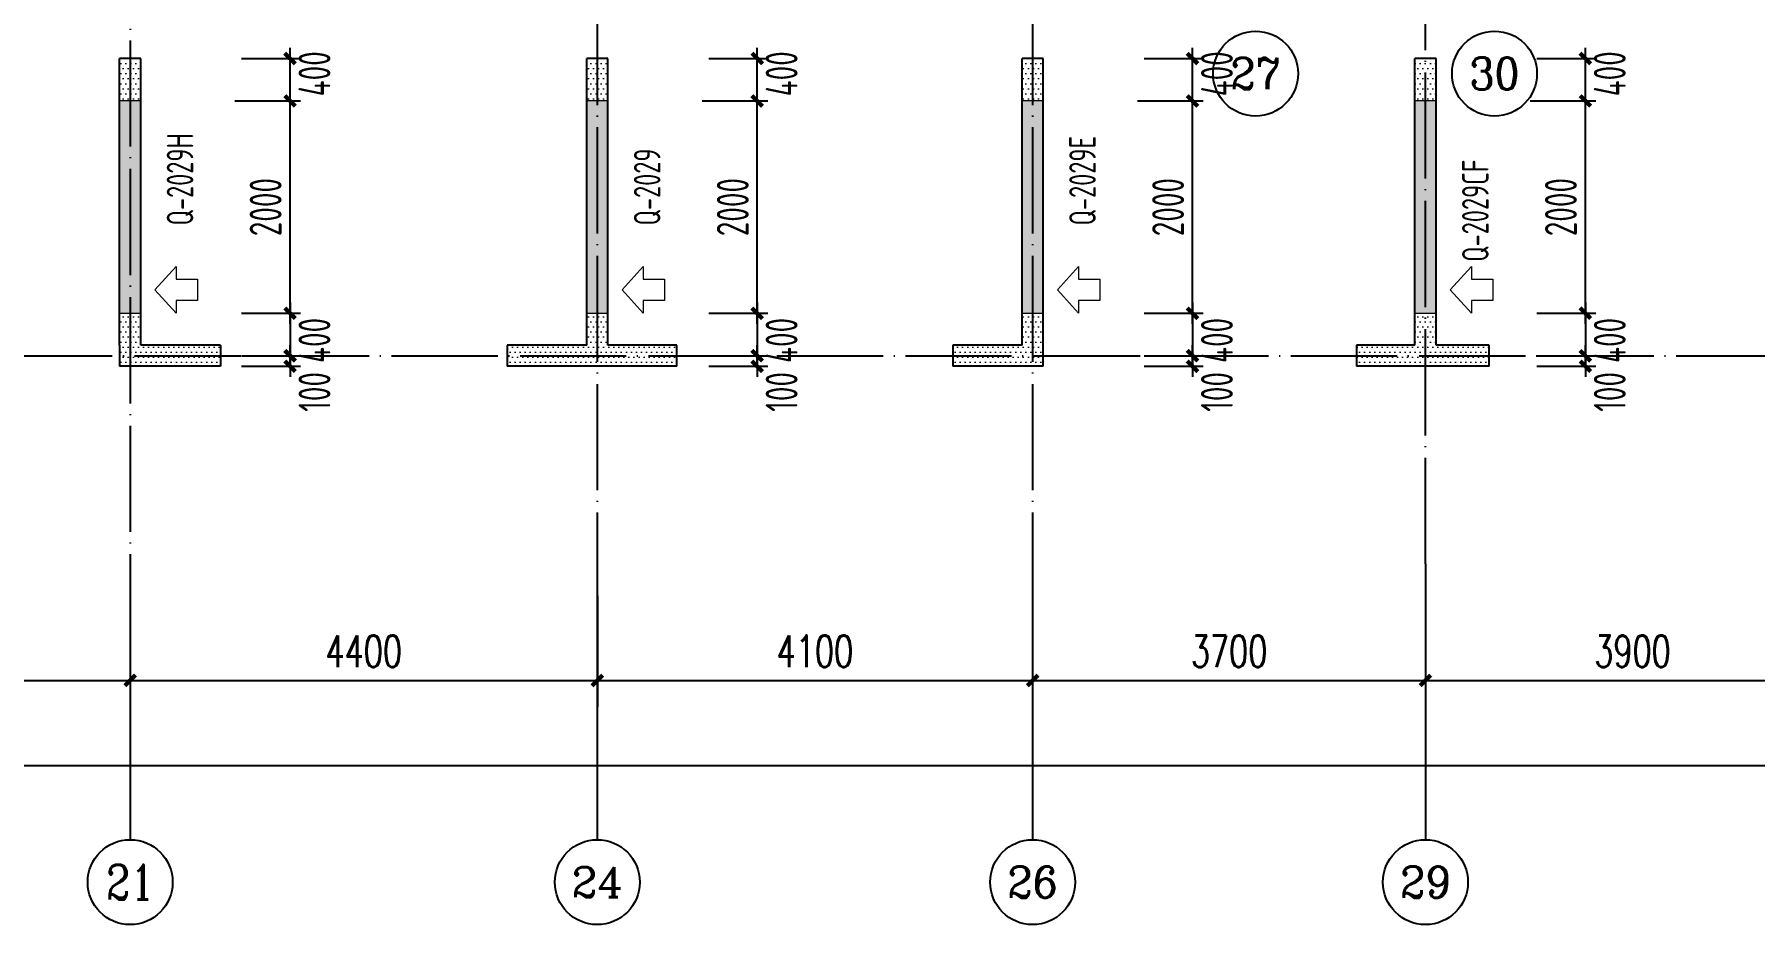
# Model space of a CAD drawing. Extents: x -85320 to 1679916, y -1321939 to 627.
# Drawn here: x 1134817 to 1151019, y -780669 to -772282 of the extents above; entities that cross this region are included whole.
import ezdxf
from ezdxf.enums import TextEntityAlignment as Align

# ---------------------------------------------------------------- set-up
doc = ezdxf.new("R2010")
doc.units = 0
doc.header["$LTSCALE"] = 1000
doc.linetypes.add('DOTE', pattern=[2.42, 2, -0.2, 0.02, -0.2])
for name, color, linetype in [('AXIS', 3, 'Continuous'), ('AXIS_TEXT', 7, 'Continuous'), ('DOTE', 1, 'DOTE'), ('G-06墙-01砼墙', 50, 'Continuous')]:
    doc.layers.add(name, color=color, linetype=linetype)
for name, color, linetype, lineweight in [('DIM', 3, 'Continuous', 0), ('WCOL', 7, 'Continuous', 0), ('WCOL_DE_DIM', 3, 'Continuous', 0), ('WCOL_HATCH', 251, 'Continuous', 0), ('预制墙标注', 2, 'Continuous', 18)]:
    doc.layers.add(name, color=color, linetype=linetype, lineweight=lineweight)
doc.styles.add('_TCH_AXIS', font='COMPLEX', dxfattribs={"bigfont": 'GBCBIG'})
doc.styles.add('_TCH_DIM_T3', font='SIMPLEX', dxfattribs={"width": 0.705882, "bigfont": 'GBCBIG'})
doc.styles.add('COMPLEX', font='COMPLEX')
doc.styles.add('TSSD_Rein', font='Tssdeng.shx', dxfattribs={"width": 0.7, "bigfont": 'hztxt.shx'})
doc.styles.add('样式 1', font='yjkeng.shx', dxfattribs={"width": 0.7, "bigfont": 'yjkchn.shx'})
doc.dimstyles.new('_TCH_ARCH&&100', dxfattribs={"dimtxt": 297.5, "dimasz": 100, "dimexe": 250, "dimexo": 300, "dimgap": 126.25, "dimtad": 1, "dimdec": 0, "dimzin": 0, "dimdsep": 46, "dimtxsty": '_TCH_DIM_T3', "dimblk": 'ARCHTICK', "dimcen": 0.09, "dimclrt": 7, "dimazin": 2, "dimtfac": 1, "dimtdec": 0, "dimtix": 1, "dimtmove": 2, "dimatfit": 3, "dimfxl": 1, "dimtolj": 1, "dimtzin": 0, "dimarcsym": 0})
doc.dimstyles.new('TSSD_100_100$0', dxfattribs={"dimtxt": 300, "dimasz": 100, "dimexe": 100, "dimexo": 250, "dimgap": 80, "dimtad": 1, "dimdec": 0, "dimzin": 0, "dimdsep": 46, "dimtxsty": 'TSSD_Rein', "dimblk": 'ARCHTICK', "dimcen": 0, "dimdle": 100, "dimclrt": 7, "dimadec": 0, "dimazin": 0, "dimtfac": 1, "dimtdec": 0, "dimtix": 1, "dimtmove": 2, "dimatfit": 3, "dimldrblk": '_TSDBK', "dimfxl": 1, "dimtolj": 1, "dimtzin": 0, "dimarcsym": 0})
pattern_1 = [(0, (-5587162.457, -547627.714), (23.8125, 47.625), [0, -47.625])]
pattern_2 = [(0, (-5587162.457, -546527.714), (23.8125, 47.625), [0, -47.625])]

# ---------------------------------------------------------------- blocks, each defined once
blk = doc.blocks.new('_ArchTick')
at = {"color": 0, "linetype": 'ByBlock', "const_width": 0.4}
blk.add_lwpolyline([(-0.5, -0.5), (0.5, 0.5)], dxfattribs=at)
blk = doc.blocks.new('*D10')
at = {"layer": 'AXIS', "color": 0, "lineweight": -2, "transparency": 16777216}
for p, q in [((1486130, -350498), (1486130, -351546)), ((1489730, -350498), (1489730, -351546)), ((1486130, -351296), (1489730, -351296))]:
    blk.add_line(p, q, dxfattribs=at)
at = {"layer": 'Defpoints', "color": 0, "transparency": 16777216}
for p in [(1486130, -350198), (1489730, -350198), (1489730, -351296)]:
    blk.add_point(p, dxfattribs=at)
at = {"layer": 'AXIS', "color": 0, "lineweight": -2, "transparency": 16777216, "xscale": 100, "yscale": 100, "zscale": 100, "rotation": 180}
blk.add_blockref('_ArchTick', (1486130, -351296), dxfattribs=at)
at = {"layer": 'AXIS', "color": 0, "lineweight": -2, "transparency": 16777216, "xscale": 100, "yscale": 100, "zscale": 100}
blk.add_blockref('_ArchTick', (1489730, -351296), dxfattribs=at)
at = {"layer": 'AXIS', "color": 7, "transparency": 16777216, "insert": (1487930, -351021), "char_height": 297.5, "attachment_point": 5, "style": '_TCH_DIM_T3'}
blk.add_mtext('\\A1;3600', dxfattribs=at)
blk = doc.blocks.new('*D11')
at = {"layer": 'AXIS', "color": 0, "lineweight": -2, "transparency": 16777216}
for p, q in [((1489730, -350498), (1489730, -351546)), ((1494130, -350498), (1494130, -351546)), ((1489730, -351296), (1494130, -351296))]:
    blk.add_line(p, q, dxfattribs=at)
at = {"layer": 'Defpoints', "color": 0, "transparency": 16777216}
for p in [(1489730, -350198), (1494130, -350198), (1494130, -351296)]:
    blk.add_point(p, dxfattribs=at)
at = {"layer": 'AXIS', "color": 0, "lineweight": -2, "transparency": 16777216, "xscale": 100, "yscale": 100, "zscale": 100, "rotation": 180}
blk.add_blockref('_ArchTick', (1489730, -351296), dxfattribs=at)
at = {"layer": 'AXIS', "color": 0, "lineweight": -2, "transparency": 16777216, "xscale": 100, "yscale": 100, "zscale": 100}
blk.add_blockref('_ArchTick', (1494130, -351296), dxfattribs=at)
at = {"layer": 'AXIS', "color": 7, "transparency": 16777216, "insert": (1491930, -351021), "char_height": 297.5, "attachment_point": 5, "style": '_TCH_DIM_T3'}
blk.add_mtext('\\A1;4400', dxfattribs=at)
blk = doc.blocks.new('*D12')
at = {"layer": 'AXIS', "color": 0, "lineweight": -2, "transparency": 16777216}
for p, q in [((1494130, -350498), (1494130, -351546)), ((1498230, -350498), (1498230, -351546)), ((1494130, -351296), (1498230, -351296))]:
    blk.add_line(p, q, dxfattribs=at)
at = {"layer": 'Defpoints', "color": 0, "transparency": 16777216}
for p in [(1494130, -350198), (1498230, -350198), (1498230, -351296)]:
    blk.add_point(p, dxfattribs=at)
at = {"layer": 'AXIS', "color": 0, "lineweight": -2, "transparency": 16777216, "xscale": 100, "yscale": 100, "zscale": 100, "rotation": 180}
blk.add_blockref('_ArchTick', (1494130, -351296), dxfattribs=at)
at = {"layer": 'AXIS', "color": 0, "lineweight": -2, "transparency": 16777216, "xscale": 100, "yscale": 100, "zscale": 100}
blk.add_blockref('_ArchTick', (1498230, -351296), dxfattribs=at)
at = {"layer": 'AXIS', "color": 7, "transparency": 16777216, "insert": (1496180, -351021), "char_height": 297.5, "attachment_point": 5, "style": '_TCH_DIM_T3'}
blk.add_mtext('\\A1;4100', dxfattribs=at)
blk = doc.blocks.new('*D13')
at = {"layer": 'AXIS', "color": 0, "lineweight": -2, "transparency": 16777216}
for p, q in [((1498230, -350498), (1498230, -351546)), ((1501930, -350498), (1501930, -351546)), ((1498230, -351296), (1501930, -351296))]:
    blk.add_line(p, q, dxfattribs=at)
at = {"layer": 'Defpoints', "color": 0, "transparency": 16777216}
for p in [(1498230, -350198), (1501930, -350198), (1501930, -351296)]:
    blk.add_point(p, dxfattribs=at)
at = {"layer": 'AXIS', "color": 0, "lineweight": -2, "transparency": 16777216, "xscale": 100, "yscale": 100, "zscale": 100, "rotation": 180}
blk.add_blockref('_ArchTick', (1498230, -351296), dxfattribs=at)
at = {"layer": 'AXIS', "color": 0, "lineweight": -2, "transparency": 16777216, "xscale": 100, "yscale": 100, "zscale": 100}
blk.add_blockref('_ArchTick', (1501930, -351296), dxfattribs=at)
at = {"layer": 'AXIS', "color": 7, "transparency": 16777216, "insert": (1500080, -351021), "char_height": 297.5, "attachment_point": 5, "style": '_TCH_DIM_T3'}
blk.add_mtext('\\A1;3700', dxfattribs=at)
blk = doc.blocks.new('*D14')
at = {"layer": 'AXIS', "color": 0, "lineweight": -2, "transparency": 16777216}
for p, q in [((1501930, -350498), (1501930, -351546)), ((1505830, -350498), (1505830, -351546)), ((1501930, -351296), (1505830, -351296))]:
    blk.add_line(p, q, dxfattribs=at)
at = {"layer": 'Defpoints', "color": 0, "transparency": 16777216}
for p in [(1501930, -350198), (1505830, -350198), (1505830, -351296)]:
    blk.add_point(p, dxfattribs=at)
at = {"layer": 'AXIS', "color": 0, "lineweight": -2, "transparency": 16777216, "xscale": 100, "yscale": 100, "zscale": 100, "rotation": 180}
blk.add_blockref('_ArchTick', (1501930, -351296), dxfattribs=at)
at = {"layer": 'AXIS', "color": 0, "lineweight": -2, "transparency": 16777216, "xscale": 100, "yscale": 100, "zscale": 100}
blk.add_blockref('_ArchTick', (1505830, -351296), dxfattribs=at)
at = {"layer": 'AXIS', "color": 7, "transparency": 16777216, "insert": (1503880, -351021), "char_height": 297.5, "attachment_point": 5, "style": '_TCH_DIM_T3'}
blk.add_mtext('\\A1;3900', dxfattribs=at)
blk = doc.blocks.new('_AXISO')
blk.add_circle((0, 0), 0.5)
at = {"layer": 'AXIS_TEXT', "style": 'COMPLEX', "width": 1.041667}
blk.add_attdef('A', text='', height=0.56, dxfattribs=at).set_placement((-0.25, -0.28), (0.25, -0.28), align=Align.FIT)
blk = doc.blocks.new('*D44')
at = {"layer": 'AXIS', "color": 0, "lineweight": -2, "transparency": 16777216}
for p, q in [((1462830, -350498), (1462830, -352346)), ((1509430, -350498), (1509430, -352346)), ((1462830, -352096), (1509430, -352096))]:
    blk.add_line(p, q, dxfattribs=at)
at = {"layer": 'Defpoints', "color": 0, "transparency": 16777216}
for p in [(1462830, -350198), (1509430, -350198), (1509430, -352096)]:
    blk.add_point(p, dxfattribs=at)
at = {"layer": 'AXIS', "color": 0, "lineweight": -2, "transparency": 16777216, "xscale": 100, "yscale": 100, "zscale": 100, "rotation": 180}
blk.add_blockref('_ArchTick', (1462830, -352096), dxfattribs=at)
at = {"layer": 'AXIS', "color": 0, "lineweight": -2, "transparency": 16777216, "xscale": 100, "yscale": 100, "zscale": 100}
blk.add_blockref('_ArchTick', (1509430, -352096), dxfattribs=at)
at = {"layer": 'AXIS', "color": 7, "transparency": 16777216, "insert": (1486130, -351821), "char_height": 297.5, "attachment_point": 5, "style": '_TCH_DIM_T3'}
blk.add_mtext('\\A1;46600', dxfattribs=at)
blk = doc.blocks.new('*D165')
at = {"layer": 'Defpoints', "color": 0, "transparency": 16777216}
for p in [(1148719, -775309), (1148719, -775409), (1149425, -775309)]:
    blk.add_point(p, dxfattribs=at)
at = {"layer": 'DIM', "color": 0, "lineweight": -2, "transparency": 16777216}
for p, q in [((1149425, -775309), (1149425, -775209)), ((1148969, -775309), (1149525, -775309)), ((1148969, -775409), (1149525, -775409)), ((1149425, -775409), (1149425, -775309)), ((1149425, -775409), (1149425, -775509))]:
    blk.add_line(p, q, dxfattribs=at)
at = {"layer": 'DIM', "color": 0, "lineweight": -2, "transparency": 16777216, "xscale": 100, "yscale": 100, "zscale": 100}
for p, rotation in [((1149425, -775309), 270), ((1149425, -775409), 90)]:
    blk.add_blockref('_ArchTick', p, dxfattribs=dict(at, rotation=rotation))
at = {"layer": 'DIM', "color": 7, "transparency": 16777216, "insert": (1149655, -775650), "char_height": 300, "attachment_point": 5, "rotation": 90, "style": 'TSSD_Rein'}
blk.add_mtext('\\A1;100', dxfattribs=at)
blk = doc.blocks.new('_TSDBK')
blk.add_line((-1, 0), (0, 0))
at = {"const_width": 0.5}
blk.add_lwpolyline([(-0.7, -0.7), (0.7, 0.7)], dxfattribs=at)
blk = doc.blocks.new('*D166')
at = {"layer": 'Defpoints', "color": 0, "transparency": 16777216}
for p in [(1148656, -772909), (1149425, -772909), (1148719, -774909)]:
    blk.add_point(p, dxfattribs=at)
at = {"layer": 'DIM', "color": 0, "lineweight": -2, "transparency": 16777216}
for p, q in [((1149425, -775009), (1149425, -772809)), ((1148906, -772909), (1149525, -772909)), ((1148969, -774909), (1149525, -774909))]:
    blk.add_line(p, q, dxfattribs=at)
at = {"layer": 'DIM', "color": 0, "lineweight": -2, "transparency": 16777216, "xscale": 100, "yscale": 100, "zscale": 100}
for p, rotation in [((1149425, -772909), 90), ((1149425, -774909), 270)]:
    blk.add_blockref('_ArchTick', p, dxfattribs=dict(at, rotation=rotation))
at = {"layer": 'DIM', "color": 7, "transparency": 16777216, "insert": (1149195, -773909), "char_height": 300, "attachment_point": 5, "rotation": 90, "style": 'TSSD_Rein'}
blk.add_mtext('\\A1;2000', dxfattribs=at)
blk = doc.blocks.new('*D167')
at = {"layer": 'Defpoints', "color": 0, "transparency": 16777216}
for p in [(1148719, -774909), (1148719, -775309), (1149425, -775309)]:
    blk.add_point(p, dxfattribs=at)
at = {"layer": 'DIM', "color": 0, "lineweight": -2, "transparency": 16777216}
for p, q in [((1148969, -774909), (1149525, -774909)), ((1149425, -774809), (1149425, -775409)), ((1148969, -775309), (1149525, -775309))]:
    blk.add_line(p, q, dxfattribs=at)
at = {"layer": 'DIM', "color": 0, "lineweight": -2, "transparency": 16777216, "xscale": 100, "yscale": 100, "zscale": 100}
for p, rotation in [((1149425, -774909), 90), ((1149425, -775309), 270)]:
    blk.add_blockref('_ArchTick', p, dxfattribs=dict(at, rotation=rotation))
at = {"layer": 'DIM', "color": 7, "transparency": 16777216, "insert": (1149655, -775165), "char_height": 300, "attachment_point": 5, "rotation": 90, "style": 'TSSD_Rein'}
blk.add_mtext('\\A1;400', dxfattribs=at)
blk = doc.blocks.new('*D168')
at = {"layer": 'Defpoints', "color": 0, "transparency": 16777216}
for p in [(1148719, -772509), (1149425, -772509), (1148719, -772909)]:
    blk.add_point(p, dxfattribs=at)
at = {"layer": 'DIM', "color": 0, "lineweight": -2, "transparency": 16777216}
for p, q in [((1149425, -773009), (1149425, -772409)), ((1148969, -772509), (1149525, -772509)), ((1148969, -772909), (1149525, -772909))]:
    blk.add_line(p, q, dxfattribs=at)
at = {"layer": 'DIM', "color": 0, "lineweight": -2, "transparency": 16777216, "xscale": 100, "yscale": 100, "zscale": 100}
for p, rotation in [((1149425, -772509), 90), ((1149425, -772909), 270)]:
    blk.add_blockref('_ArchTick', p, dxfattribs=dict(at, rotation=rotation))
at = {"layer": 'DIM', "color": 7, "transparency": 16777216, "insert": (1149655, -772653), "char_height": 300, "attachment_point": 5, "rotation": 90, "style": 'TSSD_Rein'}
blk.add_mtext('\\A1;400', dxfattribs=at)
blk = doc.blocks.new('*D169')
at = {"layer": 'Defpoints', "color": 0, "transparency": 16777216}
for p in [(1145019, -775309), (1145019, -775409), (1145725, -775309)]:
    blk.add_point(p, dxfattribs=at)
at = {"layer": 'DIM', "color": 0, "lineweight": -2, "transparency": 16777216}
for p, q in [((1145725, -775309), (1145725, -775209)), ((1145269, -775309), (1145825, -775309)), ((1145269, -775409), (1145825, -775409)), ((1145725, -775409), (1145725, -775309)), ((1145725, -775409), (1145725, -775509))]:
    blk.add_line(p, q, dxfattribs=at)
at = {"layer": 'DIM', "color": 0, "lineweight": -2, "transparency": 16777216, "xscale": 100, "yscale": 100, "zscale": 100}
for p, rotation in [((1145725, -775309), 270), ((1145725, -775409), 90)]:
    blk.add_blockref('_ArchTick', p, dxfattribs=dict(at, rotation=rotation))
at = {"layer": 'DIM', "color": 7, "transparency": 16777216, "insert": (1145955, -775650), "char_height": 300, "attachment_point": 5, "rotation": 90, "style": 'TSSD_Rein'}
blk.add_mtext('\\A1;100', dxfattribs=at)
blk = doc.blocks.new('*D170')
at = {"layer": 'Defpoints', "color": 0, "transparency": 16777216}
for p in [(1144956, -772909), (1145725, -772909), (1145019, -774909)]:
    blk.add_point(p, dxfattribs=at)
at = {"layer": 'DIM', "color": 0, "lineweight": -2, "transparency": 16777216}
for p, q in [((1145725, -775009), (1145725, -772809)), ((1145206, -772909), (1145825, -772909)), ((1145269, -774909), (1145825, -774909))]:
    blk.add_line(p, q, dxfattribs=at)
at = {"layer": 'DIM', "color": 0, "lineweight": -2, "transparency": 16777216, "xscale": 100, "yscale": 100, "zscale": 100}
for p, rotation in [((1145725, -772909), 90), ((1145725, -774909), 270)]:
    blk.add_blockref('_ArchTick', p, dxfattribs=dict(at, rotation=rotation))
at = {"layer": 'DIM', "color": 7, "transparency": 16777216, "insert": (1145495, -773909), "char_height": 300, "attachment_point": 5, "rotation": 90, "style": 'TSSD_Rein'}
blk.add_mtext('\\A1;2000', dxfattribs=at)
blk = doc.blocks.new('*D171')
at = {"layer": 'Defpoints', "color": 0, "transparency": 16777216}
for p in [(1145019, -774909), (1145019, -775309), (1145725, -775309)]:
    blk.add_point(p, dxfattribs=at)
at = {"layer": 'DIM', "color": 0, "lineweight": -2, "transparency": 16777216}
for p, q in [((1145269, -774909), (1145825, -774909)), ((1145725, -774809), (1145725, -775409)), ((1145269, -775309), (1145825, -775309))]:
    blk.add_line(p, q, dxfattribs=at)
at = {"layer": 'DIM', "color": 0, "lineweight": -2, "transparency": 16777216, "xscale": 100, "yscale": 100, "zscale": 100}
for p, rotation in [((1145725, -774909), 90), ((1145725, -775309), 270)]:
    blk.add_blockref('_ArchTick', p, dxfattribs=dict(at, rotation=rotation))
at = {"layer": 'DIM', "color": 7, "transparency": 16777216, "insert": (1145955, -775165), "char_height": 300, "attachment_point": 5, "rotation": 90, "style": 'TSSD_Rein'}
blk.add_mtext('\\A1;400', dxfattribs=at)
blk = doc.blocks.new('*D172')
at = {"layer": 'Defpoints', "color": 0, "transparency": 16777216}
for p in [(1145019, -772509), (1145725, -772509), (1145019, -772909)]:
    blk.add_point(p, dxfattribs=at)
at = {"layer": 'DIM', "color": 0, "lineweight": -2, "transparency": 16777216}
for p, q in [((1145725, -773009), (1145725, -772409)), ((1145269, -772509), (1145825, -772509)), ((1145269, -772909), (1145825, -772909))]:
    blk.add_line(p, q, dxfattribs=at)
at = {"layer": 'DIM', "color": 0, "lineweight": -2, "transparency": 16777216, "xscale": 100, "yscale": 100, "zscale": 100}
for p, rotation in [((1145725, -772509), 90), ((1145725, -772909), 270)]:
    blk.add_blockref('_ArchTick', p, dxfattribs=dict(at, rotation=rotation))
at = {"layer": 'DIM', "color": 7, "transparency": 16777216, "insert": (1145955, -772653), "char_height": 300, "attachment_point": 5, "rotation": 90, "style": 'TSSD_Rein'}
blk.add_mtext('\\A1;400', dxfattribs=at)
blk = doc.blocks.new('*D173')
at = {"layer": 'Defpoints', "color": 0, "transparency": 16777216}
for p in [(1140919, -775309), (1140919, -775409), (1141625, -775309)]:
    blk.add_point(p, dxfattribs=at)
at = {"layer": 'DIM', "color": 0, "lineweight": -2, "transparency": 16777216}
for p, q in [((1141625, -775309), (1141625, -775209)), ((1141169, -775309), (1141725, -775309)), ((1141169, -775409), (1141725, -775409)), ((1141625, -775409), (1141625, -775309)), ((1141625, -775409), (1141625, -775509))]:
    blk.add_line(p, q, dxfattribs=at)
at = {"layer": 'DIM', "color": 0, "lineweight": -2, "transparency": 16777216, "xscale": 100, "yscale": 100, "zscale": 100}
for p, rotation in [((1141625, -775309), 270), ((1141625, -775409), 90)]:
    blk.add_blockref('_ArchTick', p, dxfattribs=dict(at, rotation=rotation))
at = {"layer": 'DIM', "color": 7, "transparency": 16777216, "insert": (1141855, -775650), "char_height": 300, "attachment_point": 5, "rotation": 90, "style": 'TSSD_Rein'}
blk.add_mtext('\\A1;100', dxfattribs=at)
blk = doc.blocks.new('*D174')
at = {"layer": 'Defpoints', "color": 0, "transparency": 16777216}
for p in [(1140856, -772909), (1141625, -772909), (1140919, -774909)]:
    blk.add_point(p, dxfattribs=at)
at = {"layer": 'DIM', "color": 0, "lineweight": -2, "transparency": 16777216}
for p, q in [((1141625, -775009), (1141625, -772809)), ((1141106, -772909), (1141725, -772909)), ((1141169, -774909), (1141725, -774909))]:
    blk.add_line(p, q, dxfattribs=at)
at = {"layer": 'DIM', "color": 0, "lineweight": -2, "transparency": 16777216, "xscale": 100, "yscale": 100, "zscale": 100}
for p, rotation in [((1141625, -772909), 90), ((1141625, -774909), 270)]:
    blk.add_blockref('_ArchTick', p, dxfattribs=dict(at, rotation=rotation))
at = {"layer": 'DIM', "color": 7, "transparency": 16777216, "insert": (1141395, -773909), "char_height": 300, "attachment_point": 5, "rotation": 90, "style": 'TSSD_Rein'}
blk.add_mtext('\\A1;2000', dxfattribs=at)
blk = doc.blocks.new('*D175')
at = {"layer": 'Defpoints', "color": 0, "transparency": 16777216}
for p in [(1140919, -774909), (1140919, -775309), (1141625, -775309)]:
    blk.add_point(p, dxfattribs=at)
at = {"layer": 'DIM', "color": 0, "lineweight": -2, "transparency": 16777216}
for p, q in [((1141169, -774909), (1141725, -774909)), ((1141625, -774809), (1141625, -775409)), ((1141169, -775309), (1141725, -775309))]:
    blk.add_line(p, q, dxfattribs=at)
at = {"layer": 'DIM', "color": 0, "lineweight": -2, "transparency": 16777216, "xscale": 100, "yscale": 100, "zscale": 100}
for p, rotation in [((1141625, -774909), 90), ((1141625, -775309), 270)]:
    blk.add_blockref('_ArchTick', p, dxfattribs=dict(at, rotation=rotation))
at = {"layer": 'DIM', "color": 7, "transparency": 16777216, "insert": (1141855, -775165), "char_height": 300, "attachment_point": 5, "rotation": 90, "style": 'TSSD_Rein'}
blk.add_mtext('\\A1;400', dxfattribs=at)
blk = doc.blocks.new('*D176')
at = {"layer": 'Defpoints', "color": 0, "transparency": 16777216}
for p in [(1140919, -772509), (1141625, -772509), (1140919, -772909)]:
    blk.add_point(p, dxfattribs=at)
at = {"layer": 'DIM', "color": 0, "lineweight": -2, "transparency": 16777216}
for p, q in [((1141625, -773009), (1141625, -772409)), ((1141169, -772509), (1141725, -772509)), ((1141169, -772909), (1141725, -772909))]:
    blk.add_line(p, q, dxfattribs=at)
at = {"layer": 'DIM', "color": 0, "lineweight": -2, "transparency": 16777216, "xscale": 100, "yscale": 100, "zscale": 100}
for p, rotation in [((1141625, -772509), 90), ((1141625, -772909), 270)]:
    blk.add_blockref('_ArchTick', p, dxfattribs=dict(at, rotation=rotation))
at = {"layer": 'DIM', "color": 7, "transparency": 16777216, "insert": (1141855, -772653), "char_height": 300, "attachment_point": 5, "rotation": 90, "style": 'TSSD_Rein'}
blk.add_mtext('\\A1;400', dxfattribs=at)
blk = doc.blocks.new('*D177')
at = {"layer": 'Defpoints', "color": 0, "transparency": 16777216}
for p in [(1136519, -775309), (1136519, -775409), (1137225, -775309)]:
    blk.add_point(p, dxfattribs=at)
at = {"layer": 'DIM', "color": 0, "lineweight": -2, "transparency": 16777216}
for p, q in [((1137225, -775309), (1137225, -775209)), ((1136769, -775309), (1137325, -775309)), ((1136769, -775409), (1137325, -775409)), ((1137225, -775409), (1137225, -775309)), ((1137225, -775409), (1137225, -775509))]:
    blk.add_line(p, q, dxfattribs=at)
at = {"layer": 'DIM', "color": 0, "lineweight": -2, "transparency": 16777216, "xscale": 100, "yscale": 100, "zscale": 100}
for p, rotation in [((1137225, -775309), 270), ((1137225, -775409), 90)]:
    blk.add_blockref('_ArchTick', p, dxfattribs=dict(at, rotation=rotation))
at = {"layer": 'DIM', "color": 7, "transparency": 16777216, "insert": (1137455, -775650), "char_height": 300, "attachment_point": 5, "rotation": 90, "style": 'TSSD_Rein'}
blk.add_mtext('\\A1;100', dxfattribs=at)
blk = doc.blocks.new('*D178')
at = {"layer": 'Defpoints', "color": 0, "transparency": 16777216}
for p in [(1136456, -772909), (1137225, -772909), (1136519, -774909)]:
    blk.add_point(p, dxfattribs=at)
at = {"layer": 'DIM', "color": 0, "lineweight": -2, "transparency": 16777216}
for p, q in [((1137225, -775009), (1137225, -772809)), ((1136706, -772909), (1137325, -772909)), ((1136769, -774909), (1137325, -774909))]:
    blk.add_line(p, q, dxfattribs=at)
at = {"layer": 'DIM', "color": 0, "lineweight": -2, "transparency": 16777216, "xscale": 100, "yscale": 100, "zscale": 100}
for p, rotation in [((1137225, -772909), 90), ((1137225, -774909), 270)]:
    blk.add_blockref('_ArchTick', p, dxfattribs=dict(at, rotation=rotation))
at = {"layer": 'DIM', "color": 7, "transparency": 16777216, "insert": (1136995, -773909), "char_height": 300, "attachment_point": 5, "rotation": 90, "style": 'TSSD_Rein'}
blk.add_mtext('\\A1;2000', dxfattribs=at)
blk = doc.blocks.new('*D179')
at = {"layer": 'Defpoints', "color": 0, "transparency": 16777216}
for p in [(1136519, -774909), (1136519, -775309), (1137225, -775309)]:
    blk.add_point(p, dxfattribs=at)
at = {"layer": 'DIM', "color": 0, "lineweight": -2, "transparency": 16777216}
for p, q in [((1136769, -774909), (1137325, -774909)), ((1137225, -774809), (1137225, -775409)), ((1136769, -775309), (1137325, -775309))]:
    blk.add_line(p, q, dxfattribs=at)
at = {"layer": 'DIM', "color": 0, "lineweight": -2, "transparency": 16777216, "xscale": 100, "yscale": 100, "zscale": 100}
for p, rotation in [((1137225, -774909), 90), ((1137225, -775309), 270)]:
    blk.add_blockref('_ArchTick', p, dxfattribs=dict(at, rotation=rotation))
at = {"layer": 'DIM', "color": 7, "transparency": 16777216, "insert": (1137455, -775165), "char_height": 300, "attachment_point": 5, "rotation": 90, "style": 'TSSD_Rein'}
blk.add_mtext('\\A1;400', dxfattribs=at)
blk = doc.blocks.new('*D180')
at = {"layer": 'Defpoints', "color": 0, "transparency": 16777216}
for p in [(1136519, -772509), (1137225, -772509), (1136519, -772909)]:
    blk.add_point(p, dxfattribs=at)
at = {"layer": 'DIM', "color": 0, "lineweight": -2, "transparency": 16777216}
for p, q in [((1137225, -773009), (1137225, -772409)), ((1136769, -772509), (1137325, -772509)), ((1136769, -772909), (1137325, -772909))]:
    blk.add_line(p, q, dxfattribs=at)
at = {"layer": 'DIM', "color": 0, "lineweight": -2, "transparency": 16777216, "xscale": 100, "yscale": 100, "zscale": 100}
for p, rotation in [((1137225, -772509), 90), ((1137225, -772909), 270)]:
    blk.add_blockref('_ArchTick', p, dxfattribs=dict(at, rotation=rotation))
at = {"layer": 'DIM', "color": 7, "transparency": 16777216, "insert": (1137455, -772653), "char_height": 300, "attachment_point": 5, "rotation": 90, "style": 'TSSD_Rein'}
blk.add_mtext('\\A1;400', dxfattribs=at)
blk = doc.blocks.new('GFHDF')
at = {"layer": 'AXIS'}
for p, q in [((1489729.7, -350197.9), (1489729.7, -352796.4)), ((1494129.7, -350197.9), (1494129.7, -352796.4)), ((1498229.7, -350197.9), (1498229.7, -352796.4)), ((1501929.7, -350197.9), (1501929.7, -352796.4))]:
    blk.add_line(p, q, dxfattribs=at)
at = {"layer": 'DOTE', "ltscale": 0.5}
for p, q in [((1494129.7, -331564.7), (1494129.7, -350197.9)), ((1498229.7, -331564.7), (1498229.7, -350197.9)), ((1489729.7, -341636.4), (1489729.7, -350197.9)), ((1501929.7, -350197.9), (1501929.7, -344036.4)), ((1460731.9, -348236.4), (1511216.4, -348236.4))]:
    blk.add_line(p, q, dxfattribs=at)
at = {"layer": 'AXIS', "color": 0}
ref = blk.add_blockref('_AXISO', (1500329.7, -345578.8), dxfattribs=dict(at, xscale=800, yscale=800, zscale=800))
ref.add_attrib('A', '27', dxfattribs={"layer": 'AXIS_TEXT', "color": 0, "height": 294.28, "style": '_TCH_AXIS'}).set_placement((1500091.5, -345725.9), (1500567.9, -345725.9), align=Align.FIT)
ref = blk.add_blockref('_AXISO', (1502579.7, -345578.8), dxfattribs=dict(at, xscale=800, yscale=800, zscale=800))
ref.add_attrib('A', '30', dxfattribs={"layer": 'AXIS_TEXT', "color": 0, "height": 300.65, "style": '_TCH_AXIS'}).set_placement((1502343.5, -345729.1), (1502815.9, -345729.1), align=Align.FIT)
at = {"layer": 'AXIS'}
ref = blk.add_blockref('_AXISO', (1489729.7, -353196.4), dxfattribs=dict(at, xscale=800, yscale=800, zscale=800))
ref.add_attrib('A', '21', dxfattribs={"layer": 'AXIS_TEXT', "height": 328.45, "style": '_TCH_AXIS'}).set_placement((1489502.9, -353360.6), (1489956.5, -353360.6), align=Align.FIT)
ref = blk.add_blockref('_AXISO', (1494129.7, -353196.4), dxfattribs=dict(at, xscale=800, yscale=800, zscale=800))
ref.add_attrib('A', '24', dxfattribs={"layer": 'AXIS_TEXT', "height": 282.17, "style": '_TCH_AXIS'}).set_placement((1493887.9, -353337.5), (1494371.6, -353337.5), align=Align.FIT)
ref = blk.add_blockref('_AXISO', (1498229.7, -353196.4), dxfattribs=dict(at, xscale=800, yscale=800, zscale=800))
ref.add_attrib('A', '26', dxfattribs={"layer": 'AXIS_TEXT', "height": 294.28, "style": '_TCH_AXIS'}).set_placement((1497991.5, -353343.5), (1498467.9, -353343.5), align=Align.FIT)
ref = blk.add_blockref('_AXISO', (1501929.7, -353196.4), dxfattribs=dict(at, xscale=800, yscale=800, zscale=800))
ref.add_attrib('A', '29', dxfattribs={"layer": 'AXIS_TEXT', "height": 294.28, "style": '_TCH_AXIS'}).set_placement((1501691.5, -353343.5), (1502167.9, -353343.5), align=Align.FIT)
for p1, p2, distance, picture, middle in [((1462829.7, -350197.9), (1509429.7, -350197.9), -1898.5, '*D44', (1486129.7, -351821.4)), ((1486129.7, -350197.9), (1489729.7, -350197.9), -1098.5, '*D10', (1487929.7, -351021.4)), ((1489729.7, -350197.9), (1494129.7, -350197.9), -1098.5, '*D11', (1491929.7, -351021.4)), ((1494129.7, -350197.9), (1498229.7, -350197.9), -1098.5, '*D12', (1496179.7, -351021.4)), ((1498229.7, -350197.9), (1501929.7, -350197.9), -1098.5, '*D13', (1500079.7, -351021.4)), ((1501929.7, -350197.9), (1505829.7, -350197.9), -1098.5, '*D14', (1503879.7, -351021.4))]:
    dim = blk.add_aligned_dim(p1=p1, p2=p2, distance=distance, dimstyle='_TCH_ARCH&&100', dxfattribs=at)
    dim.commit()
    dim.dimension.update_dxf_attribs({"geometry": picture, "text_midpoint": middle})

msp = doc.modelspace()

# ---------------------------------------------------------------- hatches: boundary and pattern name
at = {"layer": 'WCOL_DE_DIM'}
h = msp.add_hatch(color=6, dxfattribs=at)
h.dxf.hatch_style = 1
h.paths.add_polyline_path([(1135819.043, -772908.84), (1135619.043, -772908.84), (1135619.043, -774908.84), (1135819.043, -774908.84)])
h = msp.add_hatch(color=6, dxfattribs=at)
h.dxf.hatch_style = 1
h.paths.add_polyline_path([(1140219.043, -772908.84), (1140019.043, -772908.84), (1140019.043, -774908.84), (1140219.043, -774908.84)])
h = msp.add_hatch(color=6, dxfattribs=at)
h.dxf.hatch_style = 1
h.paths.add_polyline_path([(1144319.042, -772908.84), (1144119.042, -772908.84), (1144119.042, -774908.84), (1144319.042, -774908.84)])
h = msp.add_hatch(color=6, dxfattribs=at)
h.dxf.hatch_style = 1
h.paths.add_polyline_path([(1148019.043, -772908.84), (1147819.043, -772908.84), (1147819.043, -774908.84), (1148019.043, -774908.84)])
at = {"layer": 'WCOL_HATCH'}
h = msp.add_hatch(dxfattribs=at)
h.set_pattern_fill('DOTS', color=256, scale=30, style=0)
h.set_pattern_definition(pattern_2)
h.paths.add_polyline_path([(1135819.045, -772908.84), (1135619.045, -772908.84), (1135619.045, -772508.84), (1135819.045, -772508.84)], flags=0)
h = msp.add_hatch(dxfattribs=at)
h.set_pattern_fill('DOTS', color=256, scale=30, style=0)
h.set_pattern_definition(pattern_2)
h.paths.add_polyline_path([(1140219.045, -772908.84), (1140019.045, -772908.84), (1140019.045, -772508.84), (1140219.045, -772508.84)], flags=0)
h = msp.add_hatch(dxfattribs=at)
h.set_pattern_fill('DOTS', color=256, scale=30, style=0)
h.set_pattern_definition(pattern_2)
h.paths.add_polyline_path([(1144319.043, -772908.84), (1144119.043, -772908.84), (1144119.043, -772508.84), (1144319.043, -772508.84)], flags=0)
h = msp.add_hatch(dxfattribs=at)
h.set_pattern_fill('DOTS', color=256, scale=30, style=0)
h.set_pattern_definition(pattern_2)
h.paths.add_polyline_path([(1148019.043, -772908.84), (1147819.043, -772908.84), (1147819.043, -772508.84), (1148019.043, -772508.84)], flags=0)
h = msp.add_hatch(dxfattribs=at)
h.set_pattern_fill('DOTS', color=256, scale=30, style=0)
h.set_pattern_definition(pattern_1)
h.paths.add_polyline_path([(1135619.043, -774908.84), (1135619.043, -775408.84), (1136569.045, -775408.84), (1136569.045, -775208.84), (1135819.043, -775208.84), (1135819.043, -774908.84)])
h = msp.add_hatch(dxfattribs=at)
h.set_pattern_fill('DOTS', color=256, scale=30, style=0)
h.set_pattern_definition(pattern_1)
h.paths.add_polyline_path([(1140219.045, -774908.84), (1140219.045, -775408.84), (1140019.045, -775408.84), (1140019.045, -774908.84)], flags=0)
h = msp.add_hatch(dxfattribs=at)
h.set_pattern_fill('DOTS', color=256, scale=30, style=0)
h.set_pattern_definition(pattern_1)
h.paths.add_polyline_path([(1144319.043, -775408.84), (1143469.043, -775408.84), (1143469.043, -775208.84), (1144119.043, -775208.84), (1144119.043, -774908.84), (1144319.043, -774908.84), (1144319.043, -775208.84)])
h = msp.add_hatch(dxfattribs=at)
h.set_pattern_fill('DOTS', color=256, scale=30, style=0)
h.set_pattern_definition(pattern_1)
h.paths.add_polyline_path([(1148519.043, -775208.84), (1148519.043, -775408.84), (1147269.043, -775408.84), (1147269.043, -775208.84), (1147819.043, -775208.84), (1147819.043, -774908.84), (1148019.043, -774908.84), (1148019.043, -775208.84)], flags=0)
h = msp.add_hatch(dxfattribs=at)
h.set_pattern_fill('DOTS', color=256, scale=30, style=0)
h.set_pattern_definition(pattern_1)
h.paths.add_polyline_path([(1140019.045, -775208.84), (1140019.045, -775408.84), (1139269.045, -775408.84), (1139269.045, -775208.84)])
h = msp.add_hatch(dxfattribs=at)
h.set_pattern_fill('DOTS', color=256, scale=30, style=0)
h.set_pattern_definition(pattern_1)
h.paths.add_polyline_path([(1140869.045, -775208.84), (1140869.045, -775408.84), (1140219.045, -775408.84), (1140219.045, -775208.84)])

# ---------------------------------------------------------------- linework, layer by layer
at = {"layer": 'G-06墙-01砼墙'}
for p, q in [((1135619.045, -775208.84), (1135619.045, -772508.84)), ((1135819.045, -772508.84), (1135619.045, -772508.84)), ((1135819.045, -775208.84), (1135819.045, -772508.84)), ((1140019.045, -775208.84), (1140019.045, -772508.84)), ((1140219.045, -772508.84), (1140019.045, -772508.84)), ((1140219.045, -775208.84), (1140219.045, -772508.84)), ((1144119.043, -775208.84), (1144119.043, -772508.84)), ((1144319.043, -772508.84), (1144119.043, -772508.84)), ((1144319.043, -775208.84), (1144319.043, -772508.84)), ((1147819.043, -775208.84), (1147819.043, -772508.84)), ((1148019.043, -772508.84), (1147819.043, -772508.84)), ((1148019.043, -775208.84), (1148019.043, -772508.84)), ((1135619.045, -775208.84), (1135619.043, -775208.84)), ((1135619.043, -775208.84), (1135619.043, -775408.84)), ((1136569.045, -775208.84), (1135819.045, -775208.84)), ((1136569.045, -775208.84), (1136569.045, -775408.84)), ((1140019.045, -775208.84), (1139269.045, -775208.84)), ((1139269.045, -775208.84), (1139269.045, -775408.84)), ((1140869.045, -775208.84), (1140219.045, -775208.84)), ((1140869.045, -775408.84), (1140869.045, -775208.84)), ((1144119.043, -775208.84), (1143469.043, -775208.84)), ((1143469.043, -775208.84), (1143469.043, -775408.84)), ((1144319.043, -775408.84), (1144319.043, -775208.84)), ((1147819.043, -775208.84), (1147269.043, -775208.84)), ((1147269.043, -775208.84), (1147269.043, -775408.84)), ((1148519.043, -775208.84), (1148019.043, -775208.84)), ((1148519.043, -775408.84), (1148519.043, -775208.84)), ((1135819.045, -775408.84), (1135619.043, -775408.84)), ((1136569.045, -775408.84), (1135819.045, -775408.84)), ((1140019.045, -775408.84), (1139269.045, -775408.84)), ((1140869.045, -775408.84), (1140019.045, -775408.84)), ((1144119.043, -775408.84), (1143469.043, -775408.84)), ((1144319.043, -775408.84), (1144119.043, -775408.84)), ((1147819.043, -775408.84), (1147269.043, -775408.84)), ((1148519.043, -775408.84), (1147819.043, -775408.84))]:
    msp.add_line(p, q, dxfattribs=at)
at = {"layer": 'WCOL'}
for points in [[(1136152.049, -774467.852), (1136152.049, -774587.852), (1136352.049, -774587.852), (1136352.049, -774787.852), (1136152.049, -774787.852), (1136152.049, -774907.852), (1135952.049, -774687.852), (1136152.049, -774467.852)], [(1140552.049, -774467.852), (1140552.049, -774587.852), (1140752.049, -774587.852), (1140752.049, -774787.852), (1140552.049, -774787.852), (1140552.049, -774907.852), (1140352.049, -774687.852), (1140552.049, -774467.852)], [(1144652.048, -774467.852), (1144652.048, -774587.852), (1144852.048, -774587.852), (1144852.048, -774787.852), (1144652.048, -774787.852), (1144652.048, -774907.852), (1144452.048, -774687.852), (1144652.048, -774467.852)], [(1148352.049, -774467.852), (1148352.049, -774587.852), (1148552.049, -774587.852), (1148552.049, -774787.852), (1148352.049, -774787.852), (1148352.049, -774907.852), (1148152.049, -774687.852), (1148352.049, -774467.852)]]:
    msp.add_lwpolyline(points, dxfattribs=at)
at = {"layer": 'WCOL_DE_DIM'}
for points in [[(1135819.043, -772908.84), (1135619.043, -772908.84), (1135619.043, -774908.84), (1135819.043, -774908.84)], [(1140219.043, -772908.84), (1140019.043, -772908.84), (1140019.043, -774908.84), (1140219.043, -774908.84)], [(1144319.042, -772908.84), (1144119.042, -772908.84), (1144119.042, -774908.84), (1144319.042, -774908.84)], [(1148019.043, -772908.84), (1147819.043, -772908.84), (1147819.043, -774908.84), (1148019.043, -774908.84)]]:
    msp.add_lwpolyline(points, close=True, dxfattribs=at)

# ---------------------------------------------------------------- block references
at = {"layer": 'AXIS'}
msp.add_blockref('GFHDF', (-354010.676, -427072.411), dxfattribs=at)

# ---------------------------------------------------------------- texts
at = {"layer": '预制墙标注', "linetype": 'Continuous', "style": '样式 1', "width": 0.7}
for s, p in [('Q-2029H', (1136063.737, -774082.085)), ('Q-2029E', (1144563.736, -774082.085)), ('Q-2029', (1140463.737, -774082.085)), ('Q-2029CF', (1148263.737, -774424.628))]:
    msp.add_text(s, height=250, rotation=90.0000025, dxfattribs=at).set_placement(p, align=Align.TOP_LEFT)

# ---------------------------------------------------------------- dimensions: what is measured, and where the dimension line sits
at = {"layer": 'DIM'}
for base, p1, p2, angle, picture, middle in [((1137225.484, -772508.839), (1136519.043, -772908.839), (1136519.043, -772508.839), 90, '*D180', (1137455.484, -772653.045)), ((1141625.484, -772508.839), (1140919.043, -772908.839), (1140919.043, -772508.839), 90, '*D176', (1141855.484, -772653.045)), ((1145725.483, -772508.839), (1145019.042, -772908.839), (1145019.042, -772508.839), 90, '*D172', (1145955.483, -772653.045)), ((1149425.484, -772508.839), (1148719.043, -772908.839), (1148719.043, -772508.839), 90, '*D168', (1149655.484, -772653.045)), ((1137225.484, -775308.84), (1136519.043, -774908.84), (1136519.043, -775308.84), 270, '*D179', (1137455.484, -775164.635)), ((1141625.484, -775308.84), (1140919.043, -774908.84), (1140919.043, -775308.84), 270, '*D175', (1141855.484, -775164.635)), ((1145725.483, -775308.84), (1145019.042, -774908.84), (1145019.042, -775308.84), 270, '*D171', (1145955.483, -775164.635)), ((1149425.484, -775308.84), (1148719.043, -774908.84), (1148719.043, -775308.84), 270, '*D167', (1149655.484, -775164.635)), ((1137225.484, -775308.84), (1136519.043, -775408.84), (1136519.043, -775308.84), 90, '*D177', (1137455.484, -775650.13)), ((1141625.484, -775308.84), (1140919.043, -775408.84), (1140919.043, -775308.84), 90, '*D173', (1141855.484, -775650.13)), ((1145725.483, -775308.84), (1145019.042, -775408.84), (1145019.042, -775308.84), 90, '*D169', (1145955.483, -775650.13)), ((1149425.484, -775308.84), (1148719.043, -775408.84), (1148719.043, -775308.84), 90, '*D165', (1149655.484, -775650.13))]:
    dim = msp.add_linear_dim(base=base, p1=p1, p2=p2, angle=angle, dimstyle='TSSD_100_100$0', dxfattribs=at)
    dim.commit()
    dim.dimension.update_dxf_attribs({"geometry": picture, "text_midpoint": middle, "dimtype": 160})
for base, p1, p2, picture, middle in [((1137225.484, -772908.84), (1136519.043, -774908.84), (1136455.605, -772908.84), '*D178', (1136995.484, -773908.84)), ((1141625.484, -772908.84), (1140919.043, -774908.84), (1140855.605, -772908.84), '*D174', (1141395.484, -773908.84)), ((1145725.483, -772908.84), (1145019.042, -774908.84), (1144955.604, -772908.84), '*D170', (1145495.483, -773908.84)), ((1149425.484, -772908.84), (1148719.043, -774908.84), (1148655.605, -772908.84), '*D166', (1149195.484, -773908.84))]:
    dim = msp.add_linear_dim(base=base, p1=p1, p2=p2, angle=90, dimstyle='TSSD_100_100$0', dxfattribs=at)
    dim.commit()
    dim.dimension.update_dxf_attribs({"geometry": picture, "text_midpoint": middle})

doc.saveas('drawing.dxf')
